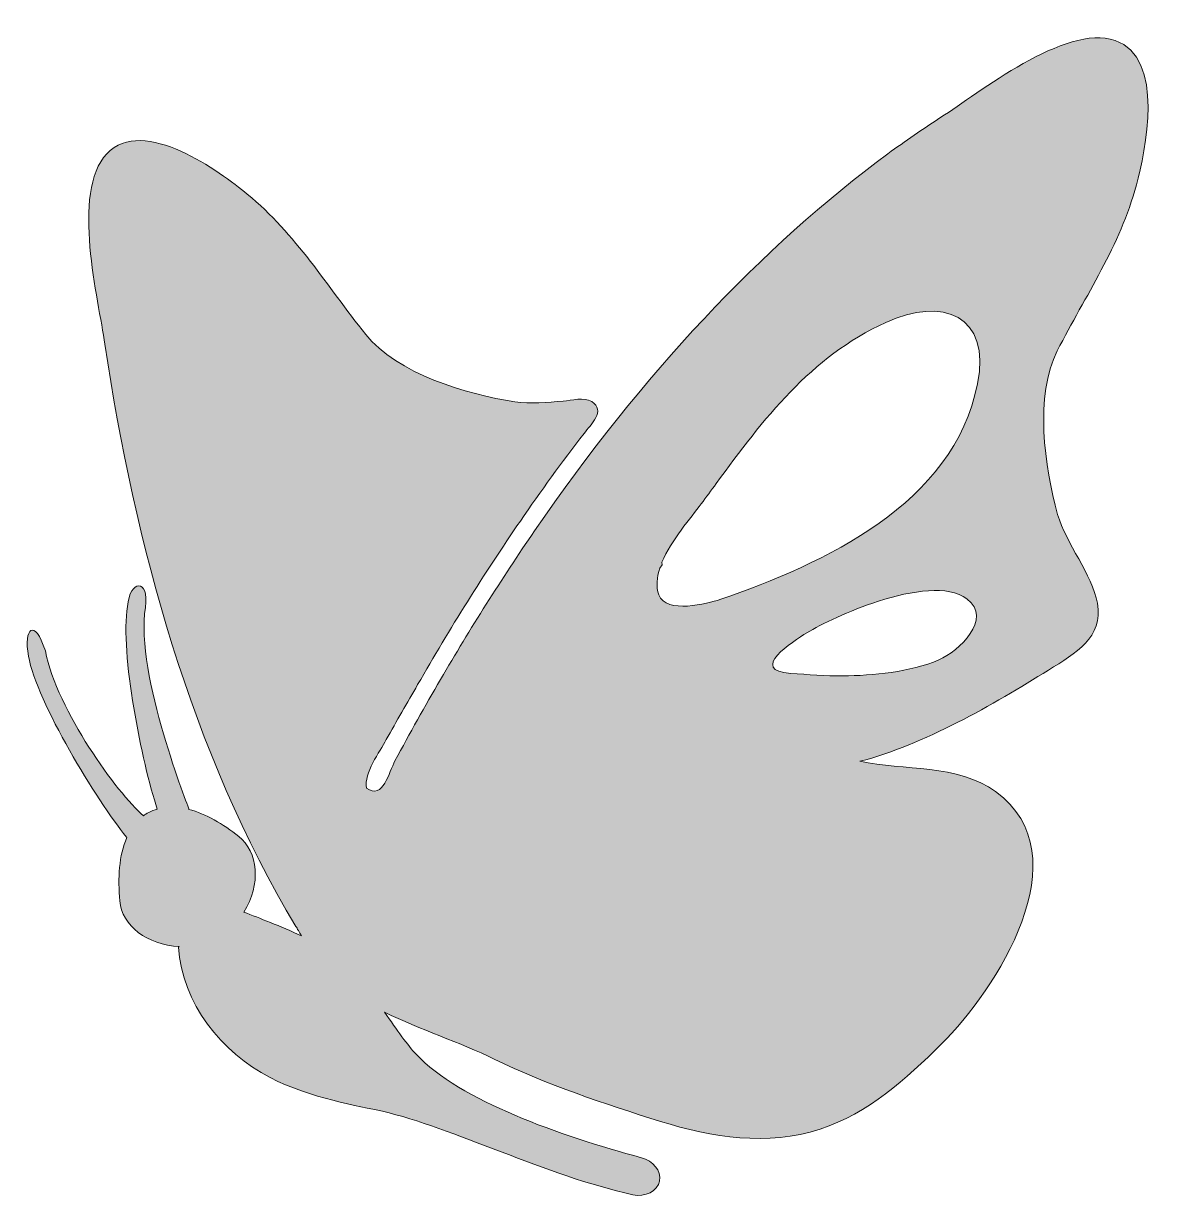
# Model space of a CAD drawing. Header units: inches. Extents: x 0 to 100, y 0 to 103.
import ezdxf

# ---------------------------------------------------------------- set-up
doc = ezdxf.new("R2010")
doc.units = ezdxf.units.IN
doc.header["$MEASUREMENT"] = 0
doc.layers.add('Layer 1', color=7, linetype='Continuous')

msp = doc.modelspace()

# ---------------------------------------------------------------- hatches: boundary and pattern name
at = {"layer": 'Layer 1', "true_color": 0xe95465}
h = msp.add_hatch(color=13, dxfattribs=at)
h.dxf.hatch_style = 2
edge = h.paths.add_edge_path()
edge.add_spline(control_points=[(8.7, 31.44), (8.71, 31.43), (8.73, 31.42), (8.74, 31.4), (8.06, 29.85), (7.93, 27.83), (8.13, 25.84), (8.29, 23.72), (10.55, 21.94), (13.34, 21.85), (13.32, 21.83), (13.3, 21.81), (13.28, 21.79), (13.56, 16.89), (17.1, 12.51), (21.31, 10.34), (24.87, 8.51), (29.15, 7.84), (31.18, 7.38), (37.27, 5.97), (45.55, 1.73), (53.14, 0.06), (54.24, -0.19), (55.31, 0.37), (55.49, 1.26), (55.68, 2.16), (54.91, 3.03), (53.89, 3.31), (46.8, 5.23), (37.99, 8.29), (34.12, 12.39), (33.41, 13.13), (32.45, 14.53), (31.35, 16.08), (34.5, 14.57), (37.97, 13.42), (40.97, 11.97), (45.64, 9.71), (50.62, 8.04), (55.56, 6.5), (60.08, 5.09), (64.97, 4.3), (69.58, 5.82), (73.81, 7.21), (77.11, 10.22), (80.22, 13.29), (84.98, 17.99), (92.69, 29.83), (84.98, 35.44), (81.64, 37.87), (76.91, 37.28), (73.06, 38.1), (78.6, 39.5), (84.81, 43.1), (89.61, 46.1), (92.03, 47.62), (94.43, 48.94), (93.91, 51.97), (93.47, 54.51), (91.15, 57.2), (90.42, 59.77), (89.25, 63.91), (88.4, 70.22), (90.39, 74.13), (92.88, 79.02), (95.88, 83.3), (97.33, 88.69), (98.11, 91.59), (99.89, 99.86), (95.46, 101.37), (91.08, 102.86), (83.45, 96.72), (80.18, 94.62), (78.59, 93.6), (77.05, 92.53), (75.53, 91.43), (64.38, 83.18), (53.97, 72.09), (44.52, 58.33), (41.61, 54.09), (38.86, 49.73), (36.27, 45.29), (34.9, 42.93), (33.57, 40.55), (32.27, 38.15), (31.73, 37.15), (31.26, 34.7), (29.76, 35.74), (29.53, 37.06), (30.93, 38.93), (31.51, 40), (32.4, 41.62), (33.33, 43.23), (34.26, 44.83), (37.08, 49.73), (40.07, 54.53), (43.27, 59.19), (45.07, 61.8), (46.93, 64.37), (48.86, 66.88), (49.45, 67.65), (50.8, 68.87), (49.53, 69.67), (48.87, 70.09), (47.75, 69.77), (47.03, 69.72), (45.62, 69.61), (44.19, 69.45), (42.79, 69.66), (38.54, 70.3), (32.44, 72.13), (29.7, 75.56), (26.27, 79.85), (23.61, 84.34), (19.3, 87.89), (16.98, 89.8), (10.18, 94.83), (6.98, 91.42), (3.82, 88.05), (6.26, 78.56), (6.82, 74.71), (9.38, 57.35), (14.44, 38.73), (23.58, 23.61), (23.69, 23.42), (23.87, 23.11), (24.07, 22.77), (22.24, 23.64), (20.34, 24.34), (19.02, 24.86), (20.53, 27.27), (20.27, 30.19), (18.56, 31.5), (17.19, 32.59), (15.66, 33.49), (14.18, 33.88), (14.25, 33.94), (9.44, 45.62), (10.37, 51.61), (10.76, 54.14), (8.95, 54.11), (8.81, 51.68), (8.11, 47.65), (10.08, 37.91), (11.41, 33.91), (11.15, 33.84), (10.9, 33.74), (10.66, 33.61), (10.49, 33.52), (10.34, 33.42), (10.19, 33.31), (7.87, 35.38), (2.65, 42.47), (1.59, 47.8), (0.64, 50.73), (-0.33, 49.78), (0.11, 47.33), (0.83, 43.27), (6.11, 34.68), (8.7, 31.44)], knot_values=[0, 0, 0, 0, 1, 1, 1, 2, 2, 2, 3, 3, 3, 4, 4, 4, 5, 5, 5, 6, 6, 6, 7, 7, 7, 8, 8, 8, 9, 9, 9, 10, 10, 10, 11, 11, 11, 12, 12, 12, 13, 13, 13, 14, 14, 14, 15, 15, 15, 16, 16, 16, 17, 17, 17, 18, 18, 18, 19, 19, 19, 20, 20, 20, 21, 21, 21, 22, 22, 22, 23, 23, 23, 24, 24, 24, 25, 25, 25, 26, 26, 26, 27, 27, 27, 28, 28, 28, 29, 29, 29, 30, 30, 30, 31, 31, 31, 32, 32, 32, 33, 33, 33, 34, 34, 34, 35, 35, 35, 36, 36, 36, 37, 37, 37, 38, 38, 38, 39, 39, 39, 40, 40, 40, 41, 41, 41, 42, 42, 42, 43, 43, 43, 44, 44, 44, 45, 45, 45, 46, 46, 46, 47, 47, 47, 48, 48, 48, 49, 49, 49, 50, 50, 50, 51, 51, 51, 52, 52, 52, 53, 53, 53, 53], degree=3, periodic=1)
edge = h.paths.add_edge_path()
edge.add_spline(control_points=[(80, 47.01), (77.48, 45.92), (74.2, 45.62), (71.56, 45.6), (70.07, 45.58), (68.49, 45.72), (67.02, 45.81), (63.23, 46.05), (67.18, 48.63), (68.42, 49.38), (69.66, 50.13), (72.11, 51.32), (74.69, 52.15), (77.67, 53.1), (80.82, 53.59), (82.44, 52.36), (84.79, 50.59), (81.73, 47.76), (80, 47.01)], knot_values=[0, 0, 0, 0, 1, 1, 1, 2, 2, 2, 3, 3, 3, 4, 4, 4, 5, 5, 5, 6, 6, 6, 6], degree=3, periodic=1)
edge = h.paths.add_edge_path()
edge.add_spline(control_points=[(55.51, 55.06), (55.51, 55.06), (55.72, 55.33), (55.72, 55.33), (55.72, 55.33), (55.7, 55.57), (55.7, 55.57), (56.51, 57.51), (58.24, 59.47), (59.14, 60.69), (59.59, 61.29), (60.02, 61.89), (60.46, 62.48), (64.61, 68.13), (68.7, 73.57), (75.33, 76.62), (80.31, 78.9), (84.59, 77.26), (83.39, 71.23), (81.29, 60.64), (69.98, 55.49), (60.78, 52.3), (59.75, 51.94), (56.05, 51), (55.43, 52.7), (55.16, 53.43), (55.24, 54.23), (55.51, 55.06)], knot_values=[0, 0, 0, 0, 1, 1, 1, 2, 2, 2, 3, 3, 3, 4, 4, 4, 5, 5, 5, 6, 6, 6, 7, 7, 7, 8, 8, 8, 9, 9, 9, 9], degree=3, periodic=1)

# ---------------------------------------------------------------- linework, layer by layer
at = {"layer": 'Layer 1', "lineweight": 0}
for points, knots in [([(8.7, 31.44), (8.71, 31.43), (8.73, 31.42), (8.74, 31.4), (8.06, 29.85), (7.93, 27.83), (8.13, 25.84), (8.29, 23.72), (10.55, 21.94), (13.34, 21.85), (13.32, 21.83), (13.3, 21.81), (13.28, 21.79), (13.56, 16.89), (17.1, 12.51), (21.31, 10.34), (24.87, 8.51), (29.15, 7.84), (31.18, 7.38), (37.27, 5.97), (45.55, 1.73), (53.14, 0.06), (54.24, -0.19), (55.31, 0.37), (55.49, 1.26), (55.68, 2.16), (54.91, 3.03), (53.89, 3.31), (46.8, 5.23), (37.99, 8.29), (34.12, 12.39), (33.41, 13.13), (32.45, 14.53), (31.35, 16.08), (34.5, 14.57), (37.97, 13.42), (40.97, 11.97), (45.64, 9.71), (50.62, 8.04), (55.56, 6.5), (60.08, 5.09), (64.97, 4.3), (69.58, 5.82), (73.81, 7.21), (77.11, 10.22), (80.22, 13.29), (84.98, 17.99), (92.69, 29.83), (84.98, 35.44), (81.64, 37.87), (76.91, 37.28), (73.06, 38.1), (78.6, 39.5), (84.81, 43.1), (89.61, 46.1), (92.03, 47.62), (94.43, 48.94), (93.91, 51.97), (93.47, 54.51), (91.15, 57.2), (90.42, 59.77), (89.25, 63.91), (88.4, 70.22), (90.39, 74.13), (92.88, 79.02), (95.88, 83.3), (97.33, 88.69), (98.11, 91.59), (99.89, 99.86), (95.46, 101.37), (91.08, 102.86), (83.45, 96.72), (80.18, 94.62), (78.59, 93.6), (77.05, 92.53), (75.53, 91.43), (64.38, 83.18), (53.97, 72.09), (44.52, 58.33), (41.61, 54.09), (38.86, 49.73), (36.27, 45.29), (34.9, 42.93), (33.57, 40.55), (32.27, 38.15), (31.73, 37.15), (31.26, 34.7), (29.76, 35.74), (29.53, 37.06), (30.93, 38.93), (31.51, 40), (32.4, 41.62), (33.33, 43.23), (34.26, 44.83), (37.08, 49.73), (40.07, 54.53), (43.27, 59.19), (45.07, 61.8), (46.93, 64.37), (48.86, 66.88), (49.45, 67.65), (50.8, 68.87), (49.53, 69.67), (48.87, 70.09), (47.75, 69.77), (47.03, 69.72), (45.62, 69.61), (44.19, 69.45), (42.79, 69.66), (38.54, 70.3), (32.44, 72.13), (29.7, 75.56), (26.27, 79.85), (23.61, 84.34), (19.3, 87.89), (16.98, 89.8), (10.18, 94.83), (6.98, 91.42), (3.82, 88.05), (6.26, 78.56), (6.82, 74.71), (9.38, 57.35), (14.44, 38.73), (23.58, 23.61), (23.69, 23.42), (23.87, 23.11), (24.07, 22.77), (22.24, 23.64), (20.34, 24.34), (19.02, 24.86), (20.53, 27.27), (20.27, 30.19), (18.56, 31.5), (17.19, 32.59), (15.66, 33.49), (14.18, 33.88), (14.25, 33.94), (9.44, 45.62), (10.37, 51.61), (10.76, 54.14), (8.95, 54.11), (8.81, 51.68), (8.11, 47.65), (10.08, 37.91), (11.41, 33.91), (11.15, 33.84), (10.9, 33.74), (10.66, 33.61), (10.49, 33.52), (10.34, 33.42), (10.19, 33.31), (7.87, 35.38), (2.65, 42.47), (1.59, 47.8), (0.64, 50.73), (-0.33, 49.78), (0.11, 47.33), (0.83, 43.27), (6.11, 34.68), (8.7, 31.44)], [0, 0, 0, 0, 1, 1, 1, 2, 2, 2, 3, 3, 3, 4, 4, 4, 5, 5, 5, 6, 6, 6, 7, 7, 7, 8, 8, 8, 9, 9, 9, 10, 10, 10, 11, 11, 11, 12, 12, 12, 13, 13, 13, 14, 14, 14, 15, 15, 15, 16, 16, 16, 17, 17, 17, 18, 18, 18, 19, 19, 19, 20, 20, 20, 21, 21, 21, 22, 22, 22, 23, 23, 23, 24, 24, 24, 25, 25, 25, 26, 26, 26, 27, 27, 27, 28, 28, 28, 29, 29, 29, 30, 30, 30, 31, 31, 31, 32, 32, 32, 33, 33, 33, 34, 34, 34, 35, 35, 35, 36, 36, 36, 37, 37, 37, 38, 38, 38, 39, 39, 39, 40, 40, 40, 41, 41, 41, 42, 42, 42, 43, 43, 43, 44, 44, 44, 45, 45, 45, 46, 46, 46, 47, 47, 47, 48, 48, 48, 49, 49, 49, 50, 50, 50, 51, 51, 51, 52, 52, 52, 53, 53, 53, 53]), ([(55.51, 55.06), (55.51, 55.06), (55.72, 55.33), (55.72, 55.33), (55.72, 55.33), (55.7, 55.57), (55.7, 55.57), (56.51, 57.51), (58.24, 59.47), (59.14, 60.69), (59.59, 61.29), (60.02, 61.89), (60.46, 62.48), (64.61, 68.13), (68.7, 73.57), (75.33, 76.62), (80.31, 78.9), (84.59, 77.26), (83.39, 71.23), (81.29, 60.64), (69.98, 55.49), (60.78, 52.3), (59.75, 51.94), (56.05, 51), (55.43, 52.7), (55.16, 53.43), (55.24, 54.23), (55.51, 55.06)], [0, 0, 0, 0, 1, 1, 1, 2, 2, 2, 3, 3, 3, 4, 4, 4, 5, 5, 5, 6, 6, 6, 7, 7, 7, 8, 8, 8, 9, 9, 9, 9]), ([(80, 47.01), (77.48, 45.92), (74.2, 45.62), (71.56, 45.6), (70.07, 45.58), (68.49, 45.72), (67.02, 45.81), (63.23, 46.05), (67.18, 48.63), (68.42, 49.38), (69.66, 50.13), (72.11, 51.32), (74.69, 52.15), (77.67, 53.1), (80.82, 53.59), (82.44, 52.36), (84.79, 50.59), (81.73, 47.76), (80, 47.01)], [0, 0, 0, 0, 1, 1, 1, 2, 2, 2, 3, 3, 3, 4, 4, 4, 5, 5, 5, 6, 6, 6, 6])]:
    msp.add_open_spline(points, degree=3, knots=knots, dxfattribs=at)

doc.saveas('drawing.dxf')
